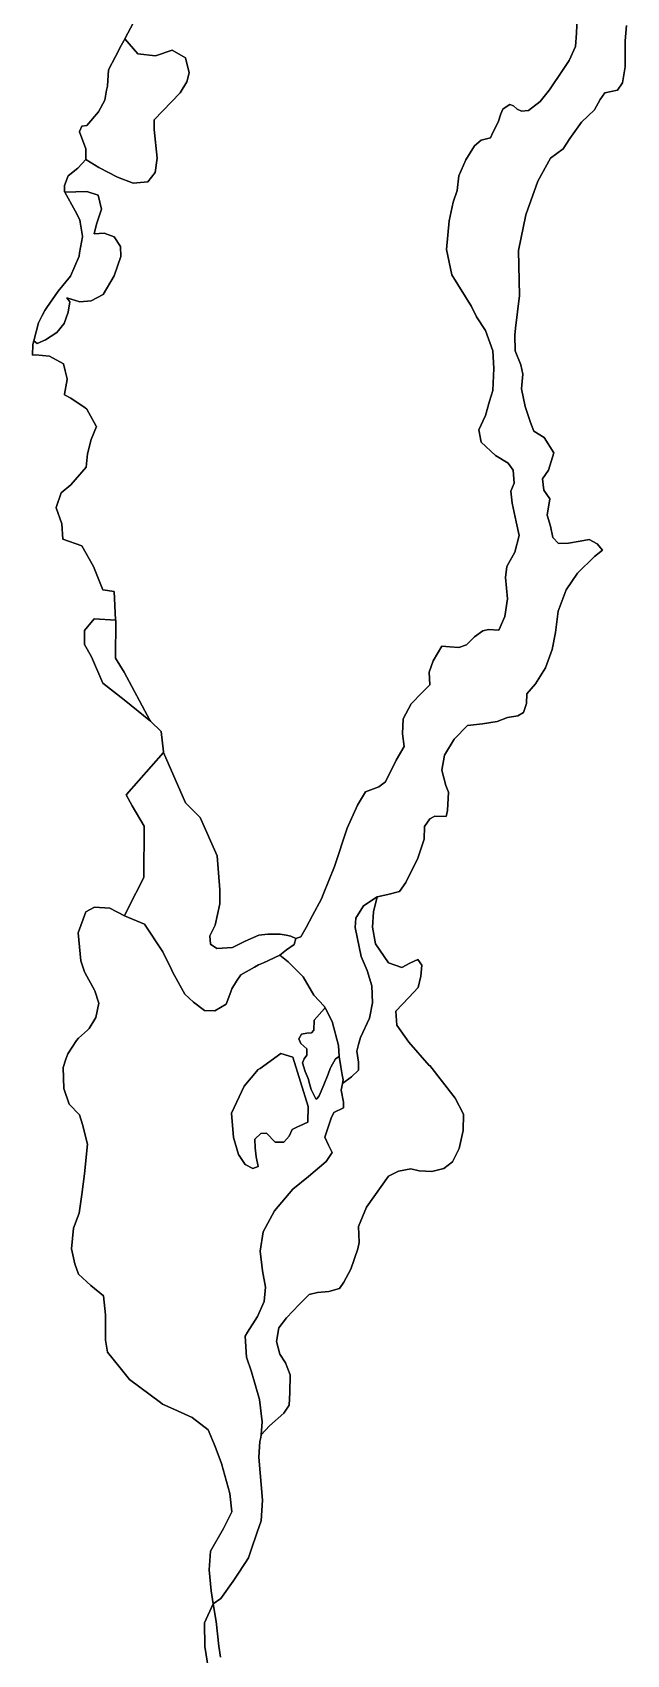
# Model space of a CAD drawing. Header units: inches. Extents: x 288635 to 1232953, y 676945 to 1655780.
# Drawn here: x 422601 to 436131, y 1309973 to 1346914 of the extents above; entities that cross this region are included whole.
import ezdxf

# ---------------------------------------------------------------- set-up
doc = ezdxf.new("R2010")
doc.units = ezdxf.units.IN
doc.header["$MEASUREMENT"] = 0

msp = doc.modelspace()

# ---------------------------------------------------------------- linework, layer by layer
at = {"color": 1}
for points in [[(435007.7167, 1347265.0408), (434994.5342, 1346900.2142), (434968.0292, 1346593.6592), (434822.508, 1346272.8513), (434690.2161, 1346067.7988), (434372.7155, 1345604.777), (434164.3557, 1345343.5005), (433896.4645, 1345138.448), (433737.7142, 1345118.6042), (433638.4953, 1345164.9064), (433552.5055, 1345244.2815), (433469.823, 1345274.0472), (433410.2917, 1345237.6669), (433311.0727, 1345168.2137), (433264.7706, 1345062.3801), (433205.2392, 1344870.5568), (433082.8692, 1344635.7386), (433033.2597, 1344516.6759), (432818.2853, 1344457.1445), (432669.4569, 1344328.1599), (432467.7117, 1344013.9666), (432312.2687, 1343646.8564), (432272.5811, 1343316.1266), (432179.9767, 1343044.9282), (432090.746, 1342624.3118), (432033.0304, 1341970.2014), (432152.0315, 1341389.9363), (432598.2, 1340676.0667), (432713.9829, 1340435.5946), (432921.473, 1340123.9223), (433085.515, 1339663.5464), (433111.9734, 1339261.3789), (433085.515, 1338758.6696), (433009.6334, 1338519.1816), (432921.473, 1338192.4601), (432768.0144, 1337864.3761), (432820.9311, 1337583.9172), (433148.3001, 1337275.9111), (433436.5979, 1337101.8462), (433549.046, 1336943.0959), (433568.8898, 1336652.0537), (433496.1293, 1336466.845), (433529.2022, 1336195.6465), (433615.192, 1335765.6977), (433687.9526, 1335454.8117), (433588.7336, 1335077.7797), (433403.5249, 1334753.6645), (433377.0665, 1334502.3098), (433416.7541, 1334012.8296), (433357.2227, 1333609.3393), (433224.9308, 1333305.0678), (432986.8053, 1333318.297), (432854.5134, 1333285.224), (432669.3047, 1333146.3175), (432484.096, 1332967.7234), (432312.1165, 1332908.192), (432107.064, 1332921.4212), (431923.5111, 1332936.9887), (431723.4174, 1332606.1254), (431637.4276, 1332341.5416), (431650.6568, 1332057.1139), (431478.6773, 1331885.1344), (431227.3226, 1331627.1652), (431042.1139, 1331283.2061), (431028.8847, 1330939.2471), (431068.5723, 1330654.8195), (430883.3636, 1330343.9334), (430638.6235, 1329847.8387), (430486.4878, 1329735.3905), (430188.831, 1329616.3278), (430003.6223, 1329318.671), (429765.4968, 1328789.5032), (429479.9416, 1327919.4733), (429223.8766, 1327279.3109), (429185.0681, 1327182.2897), (428980.6357, 1326804.6996), (428833.3151, 1326532.596), (428715.0721, 1326314.1993), (428598.1964, 1326277.6251), (428483.1024, 1326333.1877), (428375.2068, 1326352.9685), (428244.977, 1326376.844), (428086.2022, 1326379.0803), (427963.1951, 1326380.8128), (427756.8197, 1326357.0002), (427447.2566, 1326218.0937), (427153.5685, 1326075.2184), (426796.3803, 1326051.4059), (426655.3571, 1326149.3019), (426639.4821, 1326339.8023), (426758.5448, 1326585.8653), (426867.8065, 1327070.0537), (426867.8065, 1327385.4878), (426804.3064, 1328163.3643), (426423.3057, 1329036.4911), (426089.93, 1329369.8667), (425584.2568, 1330516.4369), (425582.9274, 1330528.4015), (425531.3401, 1330992.6878), (425285.5626, 1331229.6434), (425272.9022, 1331253.4557), (424690.6121, 1332348.6601), (424492.1742, 1332666.1607), (424496.6681, 1333525.9246), (424495.9745, 1333539.4506), (424463.14, 1334179.7219), (424206.0629, 1334221.6712), (423993.7471, 1334749.699), (423725.5226, 1335219.0919), (423290.0871, 1335370.3976), (423272.8937, 1335722.0129), (423138.7814, 1336090.8217), (423141.1856, 1336097.6909), (423256.1296, 1336426.1024), (423474.0621, 1336610.5067), (423826.1068, 1337012.8435), (423852.9239, 1337319.6629), (423940.2694, 1337643.2675), (424056.0248, 1337940.9243), (424052.9732, 1337946.5581), (423841.0505, 1338337.8001), (423801.8717, 1338364.5129), (423477.2476, 1338585.8475), (423331.6506, 1338662.8968), (423333.7975, 1338675.2416), (423392.6107, 1339013.4175), (423391.2541, 1339019.0981), (423392.6107, 1339026.8984), (423349.0926, 1339209.1303), (423311.3305, 1339367.2591), (422991.2899, 1339545.0595), (422671.2492, 1339575.5395), (422600.6714, 1339565.457), (422610.2891, 1339805.8991), (422632.5008, 1339892.969), (422706.8093, 1339831.2992), (422899.8497, 1339912.5793), (423158.9302, 1340080.2197), (423321.4905, 1340283.4201), (423418.0107, 1340542.5006), (423448.4908, 1340776.181), (423387.5307, 1340872.7012), (423682.1713, 1340781.2611), (423941.2518, 1340801.5811), (424210.4923, 1340948.9014), (424459.4128, 1341370.5422), (424611.8131, 1341807.4231), (424606.7331, 1342041.1036), (424459.4128, 1342259.544), (424230.8124, 1342340.8242), (424003.559, 1342323.7015), (424058.092, 1342549.1046), (424169.8522, 1342889.4653), (424098.7321, 1343204.4259), (423839.6516, 1343290.7861), (423340.6564, 1343273.8111), (423333.5135, 1343287.049), (423327.1322, 1343424.2703), (423418.0107, 1343651.4668), (423631.3712, 1343819.1071), (423813.0718, 1344017.7102), (424113.9721, 1343834.3472), (424540.693, 1343615.9067), (424896.2937, 1343483.8265), (425226.4944, 1343514.3065), (425399.2147, 1343722.5869), (425439.8548, 1344047.7076), (425374.0736, 1344705.5186), (425373.8147, 1344926.5493), (425968.1758, 1345541.2306), (426115.4961, 1345785.0711), (426166.2962, 1345993.3515), (426085.0161, 1346338.7922), (425780.2155, 1346511.5125), (425404.2947, 1346379.4323), (425002.9739, 1346430.2324), (424703.227, 1346767.1358), (424901.3737, 1347136.3538)], [(436130.8752, 1347069.2487), (436099.1252, 1346719.998), (436099.1252, 1346132.6218), (436035.6251, 1345767.4961), (435924.4998, 1345600.8083), (435638.7493, 1345537.3081), (435527.624, 1345386.4953), (435400.6238, 1345148.3699), (435106.9357, 1344870.5568), (434837.0602, 1344497.4936), (434686.2474, 1344259.3681), (434400.4968, 1344052.9927), (434106.8087, 1343529.1166), (433836.9332, 1342759.1776), (433669.7646, 1341946.0692), (433693.4836, 1340926.1518), (433598.8077, 1340179.4849), (433588.1441, 1340023.0853), (433593.516, 1339663.5464), (433720.5163, 1339346.0458), (433768.1414, 1339134.3787), (433741.683, 1338801.003), (433821.0581, 1338393.5439), (433942.7667, 1338033.7098), (434019.8005, 1337836.5032), (434256.8079, 1337690.5453), (434475.0896, 1337339.9717), (434356.0268, 1336943.0959), (434217.1203, 1336751.2726), (434250.1933, 1336493.3034), (434382.4852, 1336294.8655), (434322.9538, 1335917.8335), (434395.7144, 1335666.4788), (434455.2458, 1335408.5095), (434580.9231, 1335276.2176), (434812.434, 1335282.8322), (435077.0178, 1335329.1344), (435282.0703, 1335368.8219), (435463.8395, 1335264.9287), (435584.4897, 1335125.2284), (435400.3393, 1334979.1781), (435012.9885, 1334598.1773), (434752.638, 1334223.5266), (434574.8377, 1333734.5756), (434511.3375, 1333251.9747), (434435.1374, 1332858.2739), (434282.7371, 1332445.523), (434054.1366, 1332077.2223), (433857.2862, 1331854.9719), (433850.9362, 1331632.7214), (433781.0861, 1331429.521), (433654.0858, 1331353.3209), (433419.1354, 1331315.2208), (433184.1849, 1331219.9706), (432847.6342, 1331169.1705), (432511.0835, 1331131.0704), (432206.2829, 1330819.9198), (431984.0325, 1330457.9691), (431920.5324, 1330115.0684), (432015.7826, 1329765.8177), (432072.9327, 1329613.4174), (432053.8826, 1329194.3165), (432022.1326, 1329060.9663), (431768.1321, 1329067.3163), (431653.8318, 1329003.8162), (431526.8316, 1328832.3658), (431520.4816, 1328540.2652), (431380.4611, 1328108.8761), (431105.2939, 1327553.25), (430962.4186, 1327346.8746), (430697.8347, 1327283.3745), (430454.4176, 1327225.166), (430136.9169, 1327024.0823), (429967.5833, 1326743.6234), (429959.5439, 1326633.7522), (429951.7082, 1326526.6646), (430084.0002, 1325870.4967), (430226.8755, 1325547.7043), (430326.2484, 1325204.8958), (430348.584, 1324812.1612), (430279.7922, 1324462.9105), (430068.1251, 1324021.5846), (430023.6751, 1323862.8343), (429991.925, 1323710.434), (430023.6751, 1323462.7835), (430023.6751, 1323284.9832), (429864.9247, 1323132.5829), (429661.5411, 1322977.6792), (429677.8639, 1323059.2931), (429657.0689, 1323176.2653), (429624.9472, 1323356.95), (429589.4188, 1323595.4979), (429569.6567, 1323840.3892), (429429.9564, 1324392.8403), (429275.5877, 1324686.7192), (429247.9152, 1324739.4006), (429009.7897, 1324990.7553), (428765.0496, 1325407.4749), (428647.9712, 1325524.5533), (428427.7052, 1325744.8193), (428232.5281, 1325897.6155), (428387.8522, 1326019.6558), (428558.5088, 1326142.6873), (428598.1964, 1326277.6251), (428715.0721, 1326314.1993), (428833.3151, 1326532.596), (428980.6357, 1326804.6996), (429185.0681, 1327182.2897), (429223.8766, 1327279.3109), (429479.9416, 1327919.4733), (429765.4968, 1328789.5032), (430003.6223, 1329318.671), (430188.831, 1329616.3278), (430486.4878, 1329735.3905), (430638.6235, 1329847.8387), (430883.3636, 1330343.9334), (431068.5723, 1330654.8195), (431028.8847, 1330939.2471), (431042.1139, 1331283.2061), (431227.3226, 1331627.1652), (431478.6773, 1331885.1344), (431650.6568, 1332057.1139), (431637.4276, 1332341.5416), (431723.4174, 1332606.1254), (431923.5111, 1332936.9887), (432107.064, 1332921.4212), (432312.1165, 1332908.192), (432484.096, 1332967.7234), (432669.3047, 1333146.3175), (432854.5134, 1333285.224), (432986.8053, 1333318.297), (433224.9308, 1333305.0678), (433357.2227, 1333609.3393), (433416.7541, 1334012.8296), (433377.0665, 1334502.3098), (433403.5249, 1334753.6645), (433588.7336, 1335077.7797), (433687.9526, 1335454.8117), (433615.192, 1335765.6977), (433529.2022, 1336195.6465), (433496.1293, 1336466.845), (433568.8898, 1336652.0537), (433549.046, 1336943.0959), (433436.5979, 1337101.8462), (433148.3001, 1337275.9111), (432820.9311, 1337583.9172), (432768.0144, 1337864.3761), (432921.473, 1338192.4601), (433009.6334, 1338519.1816), (433085.515, 1338758.6696), (433111.9734, 1339261.3789), (433085.515, 1339663.5464), (432921.473, 1340123.9223), (432713.9829, 1340435.5946), (432598.2, 1340676.0667), (432152.0315, 1341389.9363), (432033.0304, 1341970.2014), (432090.746, 1342624.3118), (432179.9767, 1343044.9282), (432272.5811, 1343316.1266), (432312.2687, 1343646.8564), (432467.7117, 1344013.9666), (432669.4569, 1344328.1599), (432818.2853, 1344457.1445), (433033.2597, 1344516.6759), (433082.8692, 1344635.7386), (433205.2392, 1344870.5568), (433264.7706, 1345062.3801), (433311.0727, 1345168.2137), (433410.2917, 1345237.6669), (433469.823, 1345274.0472), (433552.5055, 1345244.2815), (433638.4953, 1345164.9064), (433737.7142, 1345118.6042), (433896.4645, 1345138.448), (434164.3557, 1345343.5005), (434372.7155, 1345604.777), (434690.2161, 1346067.7988), (434822.508, 1346272.8513), (434968.0292, 1346593.6592), (434994.5342, 1346900.2142), (435007.7167, 1347265.0408)], [(424901.3737, 1347136.3538), (424703.227, 1346767.1358), (424679.5839, 1346723.0802), (424620.4237, 1346612.7357), (424489.8929, 1346369.2722), (424332.4126, 1346064.4716), (424307.0125, 1345693.6309), (424288.782, 1345596.4014), (424246.0524, 1345368.5102), (424103.8121, 1345104.3497), (423839.6516, 1344794.4691), (423727.8914, 1344779.2291), (423674.7468, 1344658.4461), (423672.0112, 1344652.2288), (423819.0069, 1344261.9298), (423819.3315, 1344261.068), (423813.0718, 1344017.7102), (423631.3712, 1343819.1071), (423418.0107, 1343651.4668), (423327.1322, 1343424.2703), (423333.5135, 1343287.049), (423340.6564, 1343273.8111), (423570.285, 1342848.243), (423682.1713, 1342648.9457), (423689.9688, 1342596.4901), (423738.0514, 1342273.0249), (423736.9753, 1342266.7834), (423738.0514, 1342259.544), (423675.4312, 1341896.3468), (423661.8512, 1341817.5831), (423468.8108, 1341365.4622), (423185.2256, 1341023.4918), (422929.4347, 1340650.7775), (422879.5297, 1340578.0607), (422821.4522, 1340466.054), (422737.2894, 1340303.7401), (422632.5008, 1339892.969), (422610.2891, 1339805.8991), (422600.6714, 1339565.457), (422671.2492, 1339575.5395), (422991.2899, 1339545.0595), (423311.3305, 1339367.2591), (423349.0926, 1339209.1303), (423392.6107, 1339026.8984), (423391.2541, 1339019.0981), (423392.6107, 1339013.4175), (423333.7975, 1338675.2416), (423331.6506, 1338662.8968), (423477.2476, 1338585.8475), (423801.8717, 1338364.5129), (423841.0505, 1338337.8001), (424052.9732, 1337946.5581), (424056.0248, 1337940.9243), (423940.2694, 1337643.2675), (423852.9239, 1337319.6629), (423826.1068, 1337012.8435), (423474.0621, 1336610.5067), (423256.1296, 1336426.1024), (423141.1856, 1336097.6909), (423138.7814, 1336090.8217), (423272.8937, 1335722.0129), (423290.0871, 1335370.3976), (423725.5226, 1335219.0919), (423993.7471, 1334749.699), (424206.0629, 1334221.6712), (424463.14, 1334179.7219), (424495.9745, 1333539.4506), (424496.6681, 1333525.9246), (424004.8919, 1333557.925), (423786.2296, 1333292.3417), (423786.2296, 1332991.6293), (423786.2296, 1332978.1484), (423942.8537, 1332693.3772), (424204.2907, 1332091.8273), (424687.616, 1331717.5949), (425285.5626, 1331229.6434), (425531.3401, 1330992.6878), (425582.9274, 1330528.4015), (425584.2568, 1330516.4369), (424742.1687, 1329555.9301), (424737.5885, 1329550.7058), (424875.2977, 1329302.461), (425147.5432, 1328836.5864), (425147.6935, 1328836.3293), (425134.4643, 1327672.1603), (424780.5054, 1326969.3964), (424695.697, 1326795.7554), (424695.693, 1326795.7575), (424364.0024, 1326971.3584), (424013.9635, 1326996.8346), (423815.5256, 1326884.3864), (423645.7871, 1326409.6935), (423703.0775, 1325773.1342), (423788.599, 1325522.6783), (423795.6818, 1325501.9357), (424014.624, 1325104.125), (424020.288, 1325087.0728), (424113.1824, 1324807.4031), (424047.0365, 1324483.2879), (424020.288, 1324440.2746), (423891.4184, 1324233.0438), (423852.2049, 1324195.91), (423652.9574, 1324007.2297), (423603.8585, 1323960.7348), (423405.4206, 1323656.4633), (423362.7668, 1323528.5018), (423299.5871, 1323338.9627), (423312.8163, 1322862.7117), (423438.4936, 1322505.5235), (423670.0045, 1322267.398), (423742.765, 1322042.5017), (423855.2132, 1321592.7092), (423789.0672, 1320918.0203), (423722.9213, 1320448.384), (423663.3899, 1320025.0498), (423537.7125, 1319681.0908), (423491.4104, 1319211.4544), (423564.1709, 1318874.11), (423650.1607, 1318635.9845), (423926.8185, 1318380.2351), (424219.016, 1318139.8898), (424265.3182, 1317709.941), (424265.3182, 1317134.4711), (424311.6203, 1316856.658), (424596.048, 1316499.4698), (424814.3297, 1316234.886), (425515.8646, 1315710.2362), (425563.2581, 1315674.7925), (425819.2814, 1315560.6438), (426239.643, 1315373.2245), (426601.5937, 1315093.824), (426760.344, 1314712.8232), (426906.3943, 1314325.4724), (427096.8947, 1313639.6711), (427141.3448, 1313226.9202), (426950.8444, 1312845.9195), (426652.3938, 1312325.2184), (426626.9937, 1311906.1176), (426671.4438, 1311423.5166), (426715.8939, 1311131.416), (426515.5051, 1310696.531), (426528.7343, 1310154.1341), (426608.1095, 1309631.581)], [(426885.9225, 1309916.0086), (426846.235, 1310167.3633), (426786.7036, 1310722.9894), (426715.8939, 1311131.416), (426893.6943, 1311252.0663), (427173.0948, 1311645.7671), (427264.9862, 1311784.4396), (427437.2375, 1312044.3824), (427522.3455, 1312172.8181), (427584.1983, 1312355.6274), (427722.2614, 1312763.6806), (427808.0961, 1313017.3698), (427839.8462, 1313487.2707), (427757.296, 1314465.1727), (427782.696, 1314827.1234), (427802.6497, 1314914.0644), (427808.8542, 1314975.6155), (427999.6195, 1315182.4551), (428327.7035, 1315473.4974), (428444.1204, 1315653.4144), (428465.2871, 1315939.165), (428470.5788, 1316341.3325), (428364.7453, 1316616.4997), (428232.4533, 1316812.2917), (428158.3698, 1317103.334), (428211.2866, 1317410.2513), (428385.912, 1317643.0851), (428676.9542, 1317944.7107), (428904.4963, 1318172.2528), (429094.9967, 1318214.5862), (429354.2889, 1318241.0446), (429592.4144, 1318309.8364), (429692.9562, 1318452.7117), (429855.1942, 1318751.4108), (430008.7477, 1319212.0713), (430038.3141, 1319353.9898), (430026.3319, 1319717.4225), (430207.1856, 1320164.5732), (430706.8946, 1320870.0446), (430936.5004, 1320982.1334), (431215.3033, 1321033.7179), (431405.5702, 1320986.1512), (431699.9902, 1320977.1725), (431969.8657, 1321040.6726), (432164.3349, 1321195.4542), (432315.1477, 1321501.0485), (432410.3979, 1321905.8618), (432418.3354, 1322278.9251), (432223.8663, 1322644.0508), (431648.6673, 1323391.2402), (431638.7492, 1323386.6621), (431172.1454, 1323920.9987), (430902.2699, 1324309.9369), (430878.4573, 1324627.4376), (431172.1454, 1324937.0007), (431386.4583, 1325167.1887), (431442.0209, 1325421.1892), (431465.8335, 1325675.1897), (431378.5208, 1325802.1899), (431195.958, 1325714.8773), (431013.3951, 1325619.6271), (430711.7695, 1325722.8148), (430410.1439, 1326159.3781), (430346.6438, 1326540.3789), (430370.4563, 1326889.6296), (430454.4176, 1327225.166), (430697.8347, 1327283.3745), (430962.4186, 1327346.8746), (431105.2939, 1327553.25), (431380.4611, 1328108.8761), (431520.4816, 1328540.2652), (431526.8316, 1328832.3658), (431653.8318, 1329003.8162), (431768.1321, 1329067.3163), (432022.1326, 1329060.9663), (432053.8826, 1329194.3165), (432072.9327, 1329613.4174), (432015.7826, 1329765.8177), (431920.5324, 1330115.0684), (431984.0325, 1330457.9691), (432206.2829, 1330819.9198), (432511.0835, 1331131.0704), (432847.6342, 1331169.1705), (433184.1849, 1331219.9706), (433419.1354, 1331315.2208), (433654.0858, 1331353.3209), (433781.0861, 1331429.521), (433850.9362, 1331632.7214), (433857.2862, 1331854.9719), (434054.1366, 1332077.2223), (434282.7371, 1332445.523), (434435.1374, 1332858.2739), (434511.3375, 1333251.9747), (434574.8377, 1333734.5756), (434752.638, 1334223.5266), (435012.9885, 1334598.1773), (435400.3393, 1334979.1781), (435584.4897, 1335125.2284), (435463.8395, 1335264.9287), (435282.0703, 1335368.8219), (435077.0178, 1335329.1344), (434812.434, 1335282.8322), (434580.9231, 1335276.2176), (434455.2458, 1335408.5095), (434395.7144, 1335666.4788), (434322.9538, 1335917.8335), (434382.4852, 1336294.8655), (434250.1933, 1336493.3034), (434217.1203, 1336751.2726), (434356.0268, 1336943.0959), (434475.0896, 1337339.9717), (434256.8079, 1337690.5453), (434019.8005, 1337836.5032), (433942.7667, 1338033.7098), (433821.0581, 1338393.5439), (433741.683, 1338801.003), (433768.1414, 1339134.3787), (433720.5163, 1339346.0458), (433593.516, 1339663.5464), (433588.1441, 1340023.0853), (433598.8077, 1340179.4849), (433693.4836, 1340926.1518), (433669.7646, 1341946.0692), (433836.9332, 1342759.1776), (434106.8087, 1343529.1166), (434400.4968, 1344052.9927), (434686.2474, 1344259.3681), (434837.0602, 1344497.4936), (435106.9357, 1344870.5568), (435400.6238, 1345148.3699), (435527.624, 1345386.4953), (435638.7493, 1345537.3081), (435924.4998, 1345600.8083), (436035.6251, 1345767.4961), (436099.1252, 1346132.6218), (436099.1252, 1346719.998), (436130.8752, 1347069.2487)], [(426608.1095, 1309631.581), (426528.7343, 1310154.1341), (426515.5051, 1310696.531), (426715.8939, 1311131.416), (426786.7036, 1310722.9894), (426846.235, 1310167.3633), (426885.9225, 1309916.0086)]]:
    msp.add_lwpolyline(points, dxfattribs=at)
for points in [[(425002.9739, 1346430.2324), (425404.2947, 1346379.4323), (425780.2155, 1346511.5125), (426085.0161, 1346338.7922), (426166.2962, 1345993.3515), (426115.4961, 1345785.0711), (425968.1758, 1345541.2306), (425373.8147, 1344926.5493), (425374.0736, 1344705.5186), (425439.8548, 1344047.7076), (425399.2147, 1343722.5869), (425226.4944, 1343514.3065), (424896.2937, 1343483.8265), (424540.693, 1343615.9067), (424113.9721, 1343834.3472), (423813.0718, 1344017.7102), (423819.3315, 1344261.068), (423819.0069, 1344261.9298), (423672.0112, 1344652.2288), (423674.7468, 1344658.4461), (423727.8914, 1344779.2291), (423839.6516, 1344794.4691), (424103.8121, 1345104.3497), (424246.0524, 1345368.5102), (424288.782, 1345596.4014), (424307.0125, 1345693.6309), (424332.4126, 1346064.4716), (424489.8929, 1346369.2722), (424620.4237, 1346612.7357), (424679.5839, 1346723.0802), (424703.227, 1346767.1358), (425002.9739, 1346430.2324)], [(424058.092, 1342549.1046), (424003.559, 1342323.7015), (424230.8124, 1342340.8242), (424459.4128, 1342259.544), (424606.7331, 1342041.1036), (424611.8131, 1341807.4231), (424459.4128, 1341370.5422), (424210.4923, 1340948.9014), (423941.2518, 1340801.5811), (423682.1713, 1340781.2611), (423387.5307, 1340872.7012), (423448.4908, 1340776.181), (423418.0107, 1340542.5006), (423321.4905, 1340283.4201), (423158.9302, 1340080.2197), (422899.8497, 1339912.5793), (422706.8093, 1339831.2992), (422632.5008, 1339892.969), (422737.2894, 1340303.7401), (422821.4522, 1340466.054), (422879.5297, 1340578.0607), (422929.4347, 1340650.7775), (423185.2256, 1341023.4918), (423468.8108, 1341365.4622), (423661.8512, 1341817.5831), (423675.4312, 1341896.3468), (423738.0514, 1342259.544), (423736.9753, 1342266.7834), (423738.0514, 1342273.0249), (423689.9688, 1342596.4901), (423682.1713, 1342648.9457), (423570.285, 1342848.243), (423340.6564, 1343273.8111), (423839.6516, 1343290.7861), (424098.7321, 1343204.4259), (424169.8522, 1342889.4653), (424058.092, 1342549.1046)], [(425272.9022, 1331253.4557), (425285.5626, 1331229.6434), (424687.616, 1331717.5949), (424204.2907, 1332091.8273), (423942.8537, 1332693.3772), (423786.2296, 1332978.1484), (423786.2296, 1332991.6293), (423786.2296, 1333292.3417), (424004.8919, 1333557.925), (424496.6681, 1333525.9246), (424492.1742, 1332666.1607), (424690.6121, 1332348.6601), (425272.9022, 1331253.4557)], [(426655.3571, 1326149.3019), (426796.3803, 1326051.4059), (427153.5685, 1326075.2184), (427447.2566, 1326218.0937), (427756.8197, 1326357.0002), (427963.1951, 1326380.8128), (428086.2022, 1326379.0803), (428244.977, 1326376.844), (428375.2068, 1326352.9685), (428483.1024, 1326333.1877), (428598.1964, 1326277.6251), (428558.5088, 1326142.6873), (428387.8522, 1326019.6558), (428232.5281, 1325897.6155), (427860.0815, 1325722.8223), (427748.8822, 1325678.3426), (427658.3626, 1325628.1535), (427348.0377, 1325456.0922), (427248.8187, 1325305.2794), (427144.9815, 1325137.2549), (427120.9931, 1325062.7795), (427013.6037, 1324782.4617), (426753.2531, 1324630.0614), (426518.3027, 1324642.7614), (426268.0043, 1324828.3365), (426067.4518, 1325011.0621), (425833.336, 1325434.7001), (425790.6768, 1325522.6783), (425767.1727, 1325571.1519), (425569.0167, 1325979.8191), (425150.3313, 1326607.8472), (424695.697, 1326795.7554), (424780.5054, 1326969.3964), (425134.4643, 1327672.1603), (425147.6935, 1328836.3293), (425147.5432, 1328836.5864), (424875.2977, 1329302.461), (424737.5885, 1329550.7058), (424742.1687, 1329555.9301), (425584.2568, 1330516.4369), (426089.93, 1329369.8667), (426423.3057, 1329036.4911), (426804.3064, 1328163.3643), (426867.8065, 1327385.4878), (426867.8065, 1327070.0537), (426758.5448, 1326585.8653), (426639.4821, 1326339.8023), (426655.3571, 1326149.3019)], [(426518.3027, 1324642.7614), (426753.2531, 1324630.0614), (427013.6037, 1324782.4617), (427120.9931, 1325062.7795), (427144.9815, 1325137.2549), (427248.8187, 1325305.2794), (427348.0377, 1325456.0922), (427658.3626, 1325628.1535), (427748.8822, 1325678.3426), (427860.0815, 1325722.8223), (428232.5281, 1325897.6155), (428427.7052, 1325744.8193), (428647.9712, 1325524.5533), (428765.0496, 1325407.4749), (429009.7897, 1324990.7553), (429247.9152, 1324739.4006), (429275.5877, 1324686.7192), (429255.1555, 1324686.9607), (429020.3298, 1324419.7117), (429011.4906, 1324192.3916), (428958.5738, 1324134.1831), (428852.7403, 1324123.5998), (428731.0317, 1324099.7872), (428667.5316, 1323991.3079), (428709.865, 1323888.1201), (428850.0945, 1323763.7657), (428852.7403, 1323623.5363), (428789.2402, 1323541.5153), (428749.5526, 1323446.2651), (428813.0527, 1323247.8272), (428881.8445, 1323091.7227), (428916.2404, 1322946.2016), (428950.6363, 1322843.0139), (429030.0115, 1322673.6802), (429051.1782, 1322631.3468), (429080.2824, 1322628.701), (429130.5534, 1322697.4928), (429239.0327, 1322948.8474), (429331.6371, 1323186.9729), (429379.2622, 1323321.9107), (429393.0985, 1323350.5542), (429503.6166, 1323541.5153), (429589.4188, 1323595.4979), (429624.9472, 1323356.95), (429657.0689, 1323176.2653), (429677.8639, 1323059.2931), (429661.5411, 1322977.6792), (429631.5618, 1322827.7822), (429687.8299, 1322552.7694), (429687.8299, 1322421.8004), (429468.2465, 1322318.6587), (429406.6655, 1322186.1664), (429320.6757, 1321941.4263), (429261.1444, 1321756.2176), (429340.5195, 1321571.0089), (429426.5093, 1321405.644), (429287.6027, 1321200.5915), (428890.727, 1320863.2471), (428533.5387, 1320572.2048), (428116.8192, 1320076.1101), (427858.1526, 1319596.4507), (427783.2371, 1319157.6599), (427842.0503, 1318709.2093), (427910.9835, 1318343.1413), (427877.9109, 1318013.5025), (427729.744, 1317674.8351), (427496.9102, 1317315.0011), (427443.9934, 1317225.0426), (427475.7435, 1316748.7916), (427586.8687, 1316410.1243), (427772.0774, 1315780.4147), (427835.6327, 1315276.5043), (427808.8542, 1314975.6155), (427802.6497, 1314914.0644), (427782.696, 1314827.1234), (427757.296, 1314465.1727), (427839.8462, 1313487.2707), (427808.0961, 1313017.3698), (427722.2614, 1312763.6806), (427584.1983, 1312355.6274), (427522.3455, 1312172.8181), (427437.2375, 1312044.3824), (427264.9862, 1311784.4396), (427173.0948, 1311645.7671), (426893.6943, 1311252.0663), (426715.8939, 1311131.416), (426671.4438, 1311423.5166), (426626.9937, 1311906.1176), (426652.3938, 1312325.2184), (426950.8444, 1312845.9195), (427141.3448, 1313226.9202), (427096.8947, 1313639.6711), (426906.3943, 1314325.4724), (426760.344, 1314712.8232), (426601.5937, 1315093.824), (426239.643, 1315373.2245), (425819.2814, 1315560.6438), (425563.2581, 1315674.7925), (425515.8646, 1315710.2362), (424814.3297, 1316234.886), (424596.048, 1316499.4698), (424311.6203, 1316856.658), (424265.3182, 1317134.4711), (424265.3182, 1317709.941), (424219.016, 1318139.8898), (423926.8185, 1318380.2351), (423650.1607, 1318635.9845), (423564.1709, 1318874.11), (423491.4104, 1319211.4544), (423537.7125, 1319681.0908), (423663.3899, 1320025.0498), (423722.9213, 1320448.384), (423789.0672, 1320918.0203), (423855.2132, 1321592.7092), (423742.765, 1322042.5017), (423670.0045, 1322267.398), (423438.4936, 1322505.5235), (423312.8163, 1322862.7117), (423299.5871, 1323338.9627), (423362.7668, 1323528.5018), (423405.4206, 1323656.4633), (423603.8585, 1323960.7348), (423652.9574, 1324007.2297), (423852.2049, 1324195.91), (423891.4184, 1324233.0438), (424020.288, 1324440.2746), (424047.0365, 1324483.2879), (424113.1824, 1324807.4031), (424020.288, 1325087.0728), (424014.624, 1325104.125), (423795.6818, 1325501.9357), (423788.599, 1325522.6783), (423703.0775, 1325773.1342), (423645.7871, 1326409.6935), (423815.5256, 1326884.3864), (424013.9635, 1326996.8346), (424364.0024, 1326971.3584), (424695.693, 1326795.7575), (424695.697, 1326795.7554), (425150.3313, 1326607.8472), (425569.0167, 1325979.8191), (425767.1727, 1325571.1519), (425790.6768, 1325522.6783), (425833.336, 1325434.7001), (426067.4518, 1325011.0621), (426268.0043, 1324828.3365), (426518.3027, 1324642.7614)], [(430711.7695, 1325722.8148), (431013.3951, 1325619.6271), (431195.958, 1325714.8773), (431378.5208, 1325802.1899), (431465.8335, 1325675.1897), (431442.0209, 1325421.1892), (431386.4583, 1325167.1887), (431172.1454, 1324937.0007), (430878.4573, 1324627.4376), (430902.2699, 1324309.9369), (431172.1454, 1323920.9987), (431638.7492, 1323386.6621), (431648.6673, 1323391.2402), (432223.8663, 1322644.0508), (432418.3354, 1322278.9251), (432410.3979, 1321905.8618), (432315.1477, 1321501.0485), (432164.3349, 1321195.4542), (431969.8657, 1321040.6726), (431699.9902, 1320977.1725), (431405.5702, 1320986.1512), (431215.3033, 1321033.7179), (430936.5004, 1320982.1334), (430706.8946, 1320870.0446), (430207.1856, 1320164.5732), (430026.3319, 1319717.4225), (430038.3141, 1319353.9898), (430008.7477, 1319212.0713), (429855.1942, 1318751.4108), (429692.9562, 1318452.7117), (429592.4144, 1318309.8364), (429354.2889, 1318241.0446), (429094.9967, 1318214.5862), (428904.4963, 1318172.2528), (428676.9542, 1317944.7107), (428385.912, 1317643.0851), (428211.2866, 1317410.2513), (428158.3698, 1317103.334), (428232.4533, 1316812.2917), (428364.7453, 1316616.4997), (428470.5788, 1316341.3325), (428465.2871, 1315939.165), (428444.1204, 1315653.4144), (428327.7035, 1315473.4974), (427999.6195, 1315182.4551), (427808.8542, 1314975.6155), (427835.6327, 1315276.5043), (427772.0774, 1315780.4147), (427586.8687, 1316410.1243), (427475.7435, 1316748.7916), (427443.9934, 1317225.0426), (427496.9102, 1317315.0011), (427729.744, 1317674.8351), (427877.9109, 1318013.5025), (427910.9835, 1318343.1413), (427842.0503, 1318709.2093), (427783.2371, 1319157.6599), (427858.1526, 1319596.4507), (428116.8192, 1320076.1101), (428533.5387, 1320572.2048), (428890.727, 1320863.2471), (429287.6027, 1321200.5915), (429426.5093, 1321405.644), (429340.5195, 1321571.0089), (429261.1444, 1321756.2176), (429320.6757, 1321941.4263), (429406.6655, 1322186.1664), (429468.2465, 1322318.6587), (429687.8299, 1322421.8004), (429687.8299, 1322552.7694), (429631.5618, 1322827.7822), (429661.5411, 1322977.6792), (429864.9247, 1323132.5829), (430023.6751, 1323284.9832), (430023.6751, 1323462.7835), (429991.925, 1323710.434), (430023.6751, 1323862.8343), (430068.1251, 1324021.5846), (430279.7922, 1324462.9105), (430348.584, 1324812.1612), (430326.2484, 1325204.8958), (430226.8755, 1325547.7043), (430084.0002, 1325870.4967), (429951.7082, 1326526.6646), (429959.5439, 1326633.7522), (429967.5833, 1326743.6234), (430136.9169, 1327024.0823), (430454.4176, 1327225.166), (430370.4563, 1326889.6296), (430346.6438, 1326540.3789), (430410.1439, 1326159.3781), (430711.7695, 1325722.8148)], [(429130.5534, 1322697.4928), (429080.2824, 1322628.701), (429051.1782, 1322631.3468), (429030.0115, 1322673.6802), (428950.6363, 1322843.0139), (428916.2404, 1322946.2016), (428881.8445, 1323091.7227), (428813.0527, 1323247.8272), (428749.5526, 1323446.2651), (428789.2402, 1323541.5153), (428852.7403, 1323623.5363), (428850.0945, 1323763.7657), (428709.865, 1323888.1201), (428667.5316, 1323991.3079), (428731.0317, 1324099.7872), (428852.7403, 1324123.5998), (428958.5738, 1324134.1831), (429011.4906, 1324192.3916), (429020.3298, 1324419.7117), (429255.1555, 1324686.9607), (429275.5877, 1324686.7192), (429429.9564, 1324392.8403), (429569.6567, 1323840.3892), (429589.4188, 1323595.4979), (429503.6166, 1323541.5153), (429393.0985, 1323350.5542), (429379.2622, 1323321.9107), (429331.6371, 1323186.9729), (429239.0327, 1322948.8474), (429130.5534, 1322697.4928)], [(427444.8352, 1321130.4761), (427622.6356, 1321039.036), (427744.5558, 1321089.8361), (427698.8357, 1321308.2765), (427673.4357, 1321511.4769), (427668.3557, 1321709.5973), (427800.4359, 1321841.6776), (427927.4362, 1321846.7576), (428130.6366, 1321638.4772), (428323.677, 1321638.4772), (428450.6772, 1321780.7174), (428516.7174, 1321928.0377), (428640.6696, 1321990.0138), (428689.4377, 1322014.3979), (428872.3181, 1322100.7581), (428882.4781, 1322456.3588), (428531.9574, 1323573.961), (428257.6369, 1323660.3212), (427784.0082, 1323322.685), (427744.5558, 1323294.5605), (427419.4352, 1322918.6397), (427134.9546, 1322298.8785), (427180.6747, 1321750.2374), (427292.4349, 1321364.1566), (427444.8352, 1321130.4761)], [(428516.7174, 1321928.0377), (428450.6772, 1321780.7174), (428323.677, 1321638.4772), (428130.6366, 1321638.4772), (427927.4362, 1321846.7576), (427800.4359, 1321841.6776), (427668.3557, 1321709.5973), (427673.4357, 1321511.4769), (427698.8357, 1321308.2765), (427744.5558, 1321089.8361), (427622.6356, 1321039.036), (427444.8352, 1321130.4761), (427292.4349, 1321364.1566), (427180.6747, 1321750.2374), (427134.9546, 1322298.8785), (427419.4352, 1322918.6397), (427744.5558, 1323294.5605), (427784.0082, 1323322.685), (428257.6369, 1323660.3212), (428531.9574, 1323573.961), (428882.4781, 1322456.3588), (428872.3181, 1322100.7581), (428689.4377, 1322014.3979), (428640.6696, 1321990.0138), (428516.7174, 1321928.0377)]]:
    msp.add_lwpolyline(points, close=True, dxfattribs=at)

doc.saveas('drawing.dxf')
